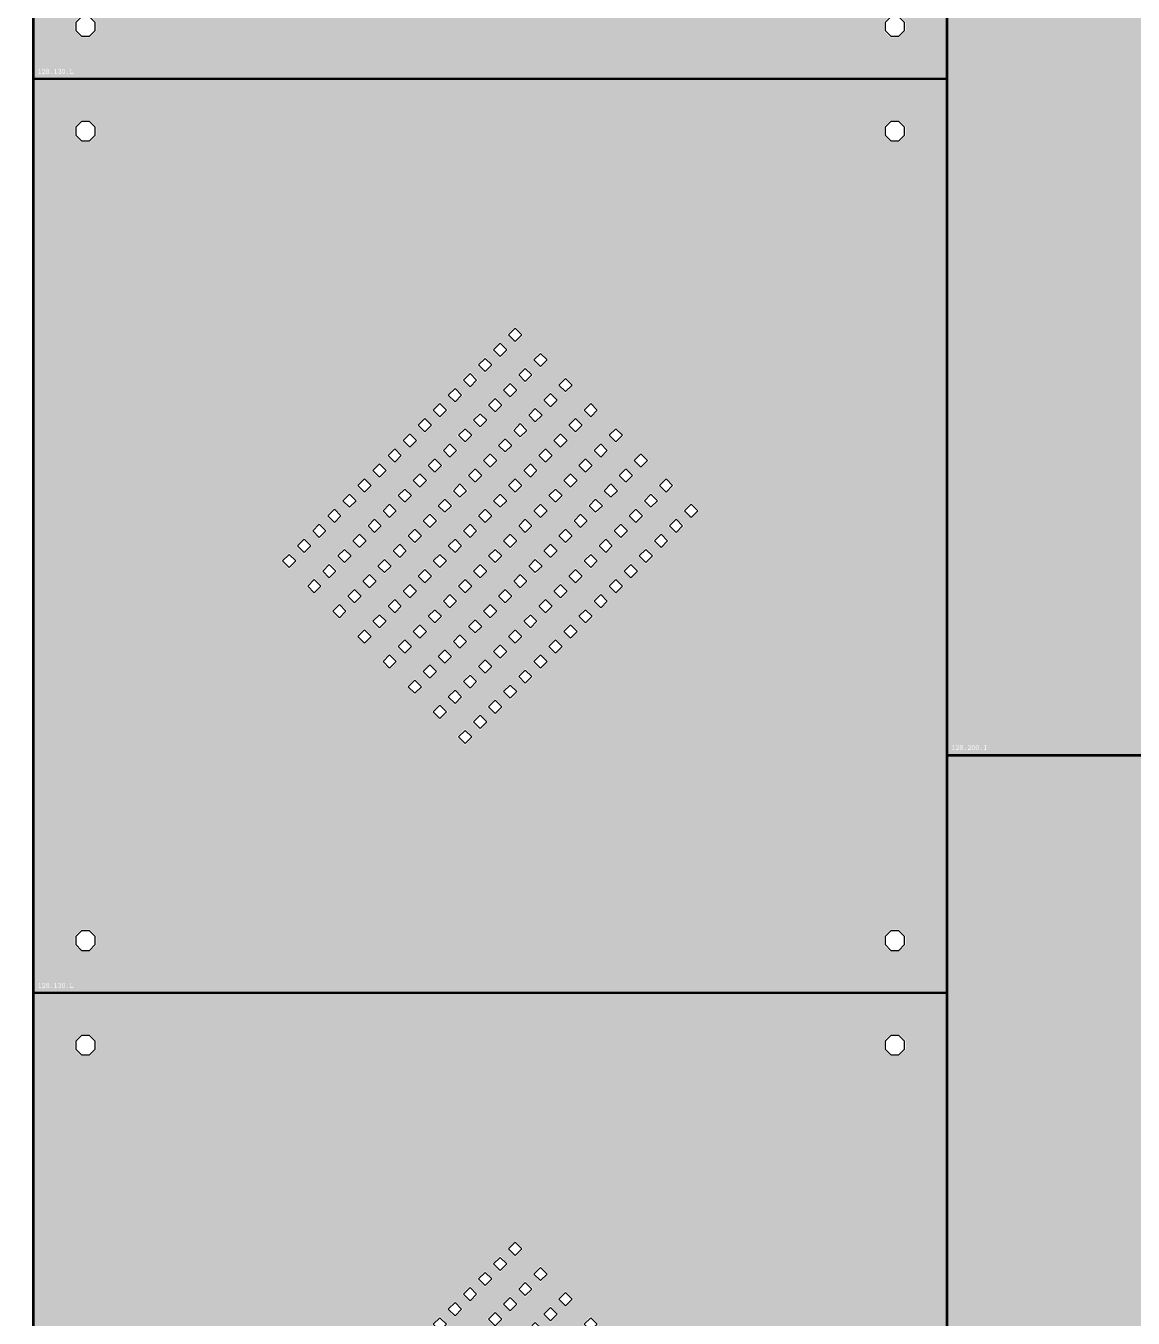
# Model space of a CAD drawing. Extents: x -50800 to 50800, y -50800 to 50800.
# Drawn here: x 4925 to 15831, y 12452 to 25177 of the extents above; entities that cross this region are included whole.
import ezdxf

# ---------------------------------------------------------------- set-up
doc = ezdxf.new("R2010")
doc.units = 13
doc.header["$MEASUREMENT"] = 0
doc.layers.get('0').update_dxf_attribs({"color": 6})
doc.layers.add('L14D0 Au', color=2, linetype='Continuous', transparency=0.6)
doc.layers.add('L16D0 Col', color=254, linetype='Continuous')
doc.layers.add('L20D0 Key', color=8, linetype='Continuous')

# ---------------------------------------------------------------- blocks, each defined once
blk = doc.blocks.new('128.200.I.RIE')
at = {"layer": 'L14D0 Au'}
h = blk.add_hatch(color=256, dxfattribs=at)
h.paths.add_polyline_path([(141, 82), (142, 82), (148, 83), (151, 86), (153, 90), (151, 95), (148, 97), (143, 98), (142, 98), (137, 97), (133, 94), (132, 90), (134, 85), (136, 83)], flags=0)
h.paths.add_polyline_path([(261, 98), (260, 98), (255, 97), (252, 92), (250, 87), (249, 82), (249, 78), (249, 72), (251, 66), (253, 62), (253, 61), (257, 57), (260, 57), (264, 58), (268, 63), (269, 69), (270, 74), (271, 78), (270, 85), (269, 90), (266, 95), (266, 95)], flags=0)
h.paths.add_polyline_path([(300, 98), (299, 98), (294, 97), (291, 92), (289, 87), (288, 82), (288, 78), (289, 72), (290, 66), (292, 62), (292, 61), (297, 57), (299, 57), (303, 58), (307, 63), (309, 69), (310, 74), (310, 78), (309, 85), (308, 90), (305, 95), (305, 95)], flags=0)
h.paths.add_polyline_path([(140, 57), (142, 57), (148, 58), (151, 61), (154, 66), (154, 67), (152, 72), (149, 75), (144, 77), (142, 77), (137, 76), (133, 73), (131, 67), (131, 67), (132, 62), (135, 59)], flags=0)
h.paths.add_polyline_path([(3532, 5740), (3661, 5869), (3790, 5740), (3661, 5611)], flags=16)
h.paths.add_polyline_path([(3928, 6136), (4057, 6265), (4186, 6136), (4057, 6007)], flags=16)
h.paths.add_polyline_path([(4324, 6532), (4453, 6661), (4582, 6532), (4453, 6403)], flags=16)
h.paths.add_polyline_path([(4720, 6928), (4849, 7057), (4978, 6928), (4849, 6799)], flags=16)
h.paths.add_polyline_path([(3829, 5443), (3958, 5572), (4087, 5443), (3958, 5314)], flags=16)
h.paths.add_polyline_path([(4225, 5839), (4354, 5968), (4483, 5839), (4354, 5710)], flags=16)
h.paths.add_polyline_path([(4621, 6235), (4750, 6364), (4879, 6235), (4750, 6106)], flags=16)
h.paths.add_polyline_path([(5017, 6631), (5146, 6760), (5275, 6631), (5146, 6502)], flags=16)
h.paths.add_polyline_path([(4126, 5146), (4255, 5275), (4384, 5146), (4255, 5017)], flags=16)
h.paths.add_polyline_path([(4522, 5542), (4651, 5671), (4780, 5542), (4651, 5413)], flags=16)
h.paths.add_polyline_path([(4918, 5938), (5047, 6067), (5176, 5938), (5047, 5809)], flags=16)
h.paths.add_polyline_path([(5314, 6334), (5443, 6463), (5572, 6334), (5443, 6205)], flags=16)
h.paths.add_polyline_path([(4423, 4849), (4552, 4978), (4681, 4849), (4552, 4720)], flags=16)
h.paths.add_polyline_path([(4819, 5245), (4948, 5374), (5077, 5245), (4948, 5116)], flags=16)
h.paths.add_polyline_path([(5215, 5641), (5344, 5770), (5473, 5641), (5344, 5512)], flags=16)
h.paths.add_polyline_path([(5611, 6037), (5740, 6166), (5869, 6037), (5740, 5908)], flags=16)
h.paths.add_polyline_path([(8443, 6235), (8314, 6106), (8185, 6235), (8314, 6364)], flags=16)
h.paths.add_polyline_path([(8047, 5839), (7918, 5710), (7789, 5839), (7918, 5968)], flags=16)
h.paths.add_polyline_path([(7651, 5443), (7522, 5314), (7393, 5443), (7522, 5572)], flags=16)
h.paths.add_polyline_path([(7255, 5047), (7126, 4918), (6997, 5047), (7126, 5176)], flags=16)
h.paths.add_polyline_path([(8146, 6532), (8017, 6403), (7888, 6532), (8017, 6661)], flags=16)
h.paths.add_polyline_path([(7750, 6136), (7621, 6007), (7492, 6136), (7621, 6265)], flags=16)
h.paths.add_polyline_path([(7354, 5740), (7225, 5611), (7096, 5740), (7225, 5869)], flags=16)
h.paths.add_polyline_path([(6958, 5344), (6829, 5215), (6700, 5344), (6829, 5473)], flags=16)
h.paths.add_polyline_path([(7849, 6829), (7720, 6700), (7591, 6829), (7720, 6958)], flags=16)
h.paths.add_polyline_path([(7453, 6433), (7324, 6304), (7195, 6433), (7324, 6562)], flags=16)
h.paths.add_polyline_path([(7057, 6037), (6928, 5908), (6799, 6037), (6928, 6166)], flags=16)
h.paths.add_polyline_path([(6661, 5641), (6532, 5512), (6403, 5641), (6532, 5770)], flags=16)
h.paths.add_polyline_path([(7552, 7126), (7423, 6997), (7294, 7126), (7423, 7255)], flags=16)
h.paths.add_polyline_path([(7156, 6730), (7027, 6601), (6898, 6730), (7027, 6859)], flags=16)
h.paths.add_polyline_path([(6760, 6334), (6631, 6205), (6502, 6334), (6631, 6463)], flags=16)
h.paths.add_polyline_path([(6364, 5938), (6235, 5809), (6106, 5938), (6235, 6067)], flags=16)
h.paths.add_polyline_path([(6007, 6433), (6136, 6562), (6265, 6433), (6136, 6304)], flags=16)
h.paths.add_polyline_path([(6403, 6829), (6532, 6958), (6661, 6829), (6532, 6700)], flags=16)
h.paths.add_polyline_path([(6799, 7225), (6928, 7354), (7057, 7225), (6928, 7096)], flags=16)
h.paths.add_polyline_path([(7195, 7621), (7324, 7750), (7453, 7621), (7324, 7492)], flags=16)
h.paths.add_polyline_path([(5710, 6730), (5839, 6859), (5968, 6730), (5839, 6601)], flags=16)
h.paths.add_polyline_path([(6106, 7126), (6235, 7255), (6364, 7126), (6235, 6997)], flags=16)
h.paths.add_polyline_path([(6502, 7522), (6631, 7651), (6760, 7522), (6631, 7393)], flags=16)
h.paths.add_polyline_path([(6898, 7918), (7027, 8047), (7156, 7918), (7027, 7789)], flags=16)
h.paths.add_polyline_path([(5413, 7027), (5542, 7156), (5671, 7027), (5542, 6898)], flags=16)
h.paths.add_polyline_path([(5809, 7423), (5938, 7552), (6067, 7423), (5938, 7294)], flags=16)
h.paths.add_polyline_path([(6205, 7819), (6334, 7948), (6463, 7819), (6334, 7690)], flags=16)
h.paths.add_polyline_path([(6601, 8215), (6730, 8344), (6859, 8215), (6730, 8086)], flags=16)
h.paths.add_polyline_path([(5116, 7324), (5245, 7453), (5374, 7324), (5245, 7195)], flags=16)
h.paths.add_polyline_path([(5512, 7720), (5641, 7849), (5770, 7720), (5641, 7591)], flags=16)
h.paths.add_polyline_path([(5908, 8116), (6037, 8245), (6166, 8116), (6037, 7987)], flags=16)
h.paths.add_polyline_path([(6304, 8512), (6433, 8641), (6562, 8512), (6433, 8383)], flags=16)
h.paths.add_polyline_path([(5968, 5542), (5839, 5413), (5710, 5542), (5839, 5671)], flags=16)
h.paths.add_polyline_path([(5572, 5146), (5443, 5017), (5314, 5146), (5443, 5275)], flags=16)
h.paths.add_polyline_path([(5176, 4750), (5047, 4621), (4918, 4750), (5047, 4879)], flags=16)
h.paths.add_polyline_path([(4780, 4354), (4651, 4225), (4522, 4354), (4651, 4483)], flags=16)
h.paths.add_polyline_path([(6265, 5245), (6136, 5116), (6007, 5245), (6136, 5374)], flags=16)
h.paths.add_polyline_path([(5869, 4849), (5740, 4720), (5611, 4849), (5740, 4978)], flags=16)
h.paths.add_polyline_path([(5473, 4453), (5344, 4324), (5215, 4453), (5344, 4582)], flags=16)
h.paths.add_polyline_path([(5077, 4057), (4948, 3928), (4819, 4057), (4948, 4186)], flags=16)
h.paths.add_polyline_path([(6562, 4948), (6433, 4819), (6304, 4948), (6433, 5077)], flags=16)
h.paths.add_polyline_path([(6166, 4552), (6037, 4423), (5908, 4552), (6037, 4681)], flags=16)
h.paths.add_polyline_path([(5770, 4156), (5641, 4027), (5512, 4156), (5641, 4285)], flags=16)
h.paths.add_polyline_path([(5374, 3760), (5245, 3631), (5116, 3760), (5245, 3889)], flags=16)
h.paths.add_polyline_path([(6859, 4651), (6730, 4522), (6601, 4651), (6730, 4780)], flags=16)
h.paths.add_polyline_path([(6463, 4255), (6334, 4126), (6205, 4255), (6334, 4384)], flags=16)
h.paths.add_polyline_path([(6067, 3859), (5938, 3730), (5809, 3859), (5938, 3988)], flags=16)
h.paths.add_polyline_path([(5671, 3463), (5542, 3334), (5413, 3463), (5542, 3592)], flags=16)
h.paths.add_polyline_path([(5869, 3661), (5740, 3532), (5611, 3661), (5740, 3790)], flags=16)
h.paths.add_polyline_path([(6265, 4057), (6136, 3928), (6007, 4057), (6136, 4186)], flags=16)
h.paths.add_polyline_path([(6661, 4453), (6532, 4324), (6403, 4453), (6532, 4582)], flags=16)
h.paths.add_polyline_path([(7057, 4849), (6928, 4720), (6799, 4849), (6928, 4978)], flags=16)
h.paths.add_polyline_path([(5572, 3958), (5443, 3829), (5314, 3958), (5443, 4087)], flags=16)
h.paths.add_polyline_path([(5968, 4354), (5839, 4225), (5710, 4354), (5839, 4483)], flags=16)
h.paths.add_polyline_path([(6364, 4750), (6235, 4621), (6106, 4750), (6235, 4879)], flags=16)
h.paths.add_polyline_path([(6760, 5146), (6631, 5017), (6502, 5146), (6631, 5275)], flags=16)
h.paths.add_polyline_path([(5275, 4255), (5146, 4126), (5017, 4255), (5146, 4384)], flags=16)
h.paths.add_polyline_path([(5671, 4651), (5542, 4522), (5413, 4651), (5542, 4780)], flags=16)
h.paths.add_polyline_path([(6067, 5047), (5938, 4918), (5809, 5047), (5938, 5176)], flags=16)
h.paths.add_polyline_path([(6463, 5443), (6334, 5314), (6205, 5443), (6334, 5572)], flags=16)
h.paths.add_polyline_path([(4978, 4552), (4849, 4423), (4720, 4552), (4849, 4681)], flags=16)
h.paths.add_polyline_path([(5374, 4948), (5245, 4819), (5116, 4948), (5245, 5077)], flags=16)
h.paths.add_polyline_path([(5770, 5344), (5641, 5215), (5512, 5344), (5641, 5473)], flags=16)
h.paths.add_polyline_path([(6166, 5740), (6037, 5611), (5908, 5740), (6037, 5869)], flags=16)
h.paths.add_polyline_path([(6106, 8314), (6235, 8443), (6364, 8314), (6235, 8185)], flags=16)
h.paths.add_polyline_path([(5710, 7918), (5839, 8047), (5968, 7918), (5839, 7789)], flags=16)
h.paths.add_polyline_path([(5314, 7522), (5443, 7651), (5572, 7522), (5443, 7393)], flags=16)
h.paths.add_polyline_path([(4918, 7126), (5047, 7255), (5176, 7126), (5047, 6997)], flags=16)
h.paths.add_polyline_path([(6403, 8017), (6532, 8146), (6661, 8017), (6532, 7888)], flags=16)
h.paths.add_polyline_path([(6007, 7621), (6136, 7750), (6265, 7621), (6136, 7492)], flags=16)
h.paths.add_polyline_path([(5611, 7225), (5740, 7354), (5869, 7225), (5740, 7096)], flags=16)
h.paths.add_polyline_path([(5215, 6829), (5344, 6958), (5473, 6829), (5344, 6700)], flags=16)
h.paths.add_polyline_path([(6700, 7720), (6829, 7849), (6958, 7720), (6829, 7591)], flags=16)
h.paths.add_polyline_path([(6304, 7324), (6433, 7453), (6562, 7324), (6433, 7195)], flags=16)
h.paths.add_polyline_path([(5908, 6928), (6037, 7057), (6166, 6928), (6037, 6799)], flags=16)
h.paths.add_polyline_path([(5512, 6532), (5641, 6661), (5770, 6532), (5641, 6403)], flags=16)
h.paths.add_polyline_path([(6997, 7423), (7126, 7552), (7255, 7423), (7126, 7294)], flags=16)
h.paths.add_polyline_path([(6601, 7027), (6730, 7156), (6859, 7027), (6730, 6898)], flags=16)
h.paths.add_polyline_path([(6205, 6631), (6334, 6760), (6463, 6631), (6334, 6502)], flags=16)
h.paths.add_polyline_path([(5809, 6235), (5938, 6364), (6067, 6235), (5938, 6106)], flags=16)
h.paths.add_polyline_path([(6562, 6136), (6433, 6007), (6304, 6136), (6433, 6265)], flags=16)
h.paths.add_polyline_path([(6958, 6532), (6829, 6403), (6700, 6532), (6829, 6661)], flags=16)
h.paths.add_polyline_path([(7354, 6928), (7225, 6799), (7096, 6928), (7225, 7057)], flags=16)
h.paths.add_polyline_path([(7750, 7324), (7621, 7195), (7492, 7324), (7621, 7453)], flags=16)
h.paths.add_polyline_path([(6859, 5839), (6730, 5710), (6601, 5839), (6730, 5968)], flags=16)
h.paths.add_polyline_path([(7255, 6235), (7126, 6106), (6997, 6235), (7126, 6364)], flags=16)
h.paths.add_polyline_path([(7651, 6631), (7522, 6502), (7393, 6631), (7522, 6760)], flags=16)
h.paths.add_polyline_path([(8047, 7027), (7918, 6898), (7789, 7027), (7918, 7156)], flags=16)
h.paths.add_polyline_path([(7156, 5542), (7027, 5413), (6898, 5542), (7027, 5671)], flags=16)
h.paths.add_polyline_path([(7552, 5938), (7423, 5809), (7294, 5938), (7423, 6067)], flags=16)
h.paths.add_polyline_path([(7948, 6334), (7819, 6205), (7690, 6334), (7819, 6463)], flags=16)
h.paths.add_polyline_path([(8344, 6730), (8215, 6601), (8086, 6730), (8215, 6859)], flags=16)
h.paths.add_polyline_path([(7453, 5245), (7324, 5116), (7195, 5245), (7324, 5374)], flags=16)
h.paths.add_polyline_path([(7849, 5641), (7720, 5512), (7591, 5641), (7720, 5770)], flags=16)
h.paths.add_polyline_path([(8245, 6037), (8116, 5908), (7987, 6037), (8116, 6166)], flags=16)
h.paths.add_polyline_path([(8641, 6433), (8512, 6304), (8383, 6433), (8512, 6562)], flags=16)
h.paths.add_polyline_path([(5413, 5839), (5542, 5968), (5671, 5839), (5542, 5710)], flags=16)
h.paths.add_polyline_path([(5017, 5443), (5146, 5572), (5275, 5443), (5146, 5314)], flags=16)
h.paths.add_polyline_path([(4621, 5047), (4750, 5176), (4879, 5047), (4750, 4918)], flags=16)
h.paths.add_polyline_path([(4225, 4651), (4354, 4780), (4483, 4651), (4354, 4522)], flags=16)
h.paths.add_polyline_path([(5116, 6136), (5245, 6265), (5374, 6136), (5245, 6007)], flags=16)
h.paths.add_polyline_path([(4720, 5740), (4849, 5869), (4978, 5740), (4849, 5611)], flags=16)
h.paths.add_polyline_path([(4324, 5344), (4453, 5473), (4582, 5344), (4453, 5215)], flags=16)
h.paths.add_polyline_path([(3928, 4948), (4057, 5077), (4186, 4948), (4057, 4819)], flags=16)
h.paths.add_polyline_path([(4819, 6433), (4948, 6562), (5077, 6433), (4948, 6304)], flags=16)
h.paths.add_polyline_path([(4423, 6037), (4552, 6166), (4681, 6037), (4552, 5908)], flags=16)
h.paths.add_polyline_path([(4027, 5641), (4156, 5770), (4285, 5641), (4156, 5512)], flags=16)
h.paths.add_polyline_path([(3631, 5245), (3760, 5374), (3889, 5245), (3760, 5116)], flags=16)
h.paths.add_polyline_path([(4522, 6730), (4651, 6859), (4780, 6730), (4651, 6601)], flags=16)
h.paths.add_polyline_path([(4126, 6334), (4255, 6463), (4384, 6334), (4255, 6205)], flags=16)
h.paths.add_polyline_path([(3730, 5938), (3859, 6067), (3988, 5938), (3859, 5809)], flags=16)
h.paths.add_polyline_path([(3334, 5542), (3463, 5671), (3592, 5542), (3463, 5413)], flags=16)
h.paths.add_polyline_path([(97, 102), (102, 103), (108, 102), (112, 100), (115, 97), (118, 92), (119, 87), (118, 82), (116, 77), (112, 73), (110, 71), (95, 58), (114, 58), (115, 61), (116, 61), (119, 58), (119, 56), (117, 53), (90, 53), (87, 55), (88, 57), (105, 73), (110, 77), (112, 82), (113, 85), (114, 87), (112, 93), (109, 96), (108, 97), (103, 98), (102, 98), (96, 97), (94, 94), (93, 91), (93, 89), (91, 86), (90, 86), (88, 88), (87, 89), (88, 95), (92, 99)], flags=16)
h.paths.add_polyline_path([(186, 58), (183, 54), (181, 53), (178, 55), (177, 58), (180, 62), (181, 62), (185, 60)], flags=16)
h.paths.add_polyline_path([(342, 58), (340, 54), (338, 53), (334, 55), (334, 58), (336, 62), (338, 62), (342, 60)], flags=16)
h.paths.add_polyline_path([(367, 102), (387, 102), (391, 100), (387, 97), (380, 97), (380, 58), (387, 58), (391, 55), (387, 53), (367, 53), (364, 55), (367, 58), (375, 58), (375, 97), (367, 97), (364, 100)], flags=16)
h.paths.add_polyline_path([(304, 102), (308, 98), (310, 96), (312, 91), (314, 86), (315, 80), (315, 77), (314, 71), (313, 66), (311, 61), (309, 58), (305, 54), (300, 52), (299, 52), (294, 53), (290, 57), (288, 59), (286, 64), (284, 69), (283, 75), (283, 78), (284, 84), (285, 89), (287, 94), (289, 97), (293, 101), (298, 103), (299, 103)], flags=16)
h.paths.add_polyline_path([(264, 102), (269, 98), (271, 96), (273, 91), (275, 86), (275, 80), (275, 77), (275, 71), (274, 66), (272, 61), (270, 58), (265, 54), (261, 52), (260, 52), (255, 53), (251, 57), (249, 59), (246, 64), (245, 69), (244, 75), (244, 78), (244, 84), (246, 89), (248, 94), (250, 97), (254, 101), (259, 103), (260, 103)], flags=16)
h.paths.add_polyline_path([(214, 102), (220, 103), (225, 102), (230, 100), (233, 97), (236, 92), (236, 87), (235, 82), (233, 77), (230, 73), (228, 71), (213, 58), (231, 58), (232, 61), (234, 61), (236, 58), (236, 56), (235, 53), (208, 53), (205, 55), (206, 57), (223, 73), (227, 77), (230, 82), (231, 85), (231, 87), (230, 93), (226, 96), (226, 97), (220, 98), (219, 98), (214, 97), (211, 94), (210, 91), (211, 89), (209, 86), (208, 86), (205, 88), (205, 89), (206, 95), (210, 99)], flags=16)
h.paths.add_polyline_path([(154, 57), (153, 56), (148, 53), (143, 52), (142, 52), (137, 53), (132, 55), (129, 58), (127, 63), (126, 67), (127, 72), (131, 76), (131, 77), (136, 79), (137, 79), (131, 82), (128, 86), (128, 87), (127, 90), (128, 95), (132, 99), (137, 102), (142, 103), (148, 102), (153, 100), (154, 98), (157, 93), (157, 90), (156, 85), (152, 81), (148, 79), (153, 77), (157, 73), (158, 70), (158, 67), (157, 61)], flags=16)
h.paths.add_polyline_path([(63, 101), (65, 103), (67, 100), (67, 58), (74, 58), (77, 55), (74, 53), (56, 53), (53, 55), (56, 58), (62, 58), (62, 92), (62, 92), (57, 89), (55, 88), (52, 91), (55, 93), (59, 95), (63, 100)], flags=16)
h.paths.add_polyline_path([(10, 11975), (10, 10), (11975, 10), (11975, 11975)])
at = {"layer": 'L16D0 Col', "const_width": 25}
blk.add_lwpolyline([(11985, 0), (0, 0), (0, 11985), (11985, 11985)], close=True, dxfattribs=at)
at = {"layer": 'L16D0 Col'}
for points in [[(6548, 8512), (6433, 8626), (6318, 8512), (6433, 8397)], [(6350, 8314), (6235, 8428), (6120, 8314), (6235, 8199)], [(6845, 8215), (6730, 8329), (6615, 8215), (6730, 8100)], [(6152, 8116), (6037, 8230), (5922, 8116), (6037, 8001)], [(5954, 7918), (5839, 8032), (5724, 7918), (5839, 7803)], [(6647, 8017), (6532, 8131), (6417, 8017), (6532, 7902)], [(7141, 7918), (7027, 8032), (6912, 7918), (7027, 7803)], [(6449, 7819), (6334, 7933), (6219, 7819), (6334, 7704)], [(5756, 7720), (5641, 7834), (5526, 7720), (5641, 7605)], [(6944, 7720), (6829, 7834), (6714, 7720), (6829, 7605)], [(5558, 7522), (5443, 7636), (5328, 7522), (5443, 7407)], [(6251, 7621), (6136, 7735), (6021, 7621), (6136, 7506)], [(6746, 7522), (6631, 7636), (6516, 7522), (6631, 7407)], [(7438, 7621), (7324, 7735), (7209, 7621), (7324, 7506)], [(6053, 7423), (5938, 7537), (5823, 7423), (5938, 7308)], [(7240, 7423), (7126, 7537), (7011, 7423), (7126, 7308)], [(5360, 7324), (5245, 7438), (5130, 7324), (5245, 7209)], [(6548, 7324), (6433, 7438), (6318, 7324), (6433, 7209)], [(7506, 7324), (7621, 7209), (7735, 7324), (7621, 7438)], [(5855, 7225), (5740, 7339), (5625, 7225), (5740, 7110)], [(7043, 7225), (6928, 7339), (6813, 7225), (6928, 7110)], [(5162, 7126), (5047, 7240), (4932, 7126), (5047, 7011)], [(5657, 7027), (5542, 7141), (5427, 7027), (5542, 6912)], [(6350, 7126), (6235, 7240), (6120, 7126), (6235, 7011)], [(6845, 7027), (6730, 7141), (6615, 7027), (6730, 6912)], [(7308, 7126), (7423, 7011), (7537, 7126), (7423, 7240)], [(7803, 7027), (7918, 6912), (8032, 7027), (7918, 7141)], [(4964, 6928), (4849, 7043), (4735, 6928), (4849, 6813)], [(6152, 6928), (6037, 7043), (5922, 6928), (6037, 6813)], [(7110, 6928), (7225, 6813), (7339, 6928), (7225, 7043)], [(5459, 6829), (5344, 6944), (5229, 6829), (5344, 6714)], [(6647, 6829), (6532, 6944), (6417, 6829), (6532, 6714)], [(7605, 6829), (7720, 6714), (7834, 6829), (7720, 6944)], [(4766, 6730), (4651, 6845), (4537, 6730), (4651, 6615)], [(5261, 6631), (5146, 6746), (5031, 6631), (5146, 6516)], [(5954, 6730), (5839, 6845), (5724, 6730), (5839, 6615)], [(6449, 6631), (6334, 6746), (6219, 6631), (6334, 6516)], [(6912, 6730), (7027, 6615), (7141, 6730), (7027, 6845)], [(7407, 6631), (7522, 6516), (7636, 6631), (7522, 6746)], [(8100, 6730), (8215, 6615), (8329, 6730), (8215, 6845)], [(4568, 6532), (4453, 6647), (4339, 6532), (4453, 6417)], [(5756, 6532), (5641, 6647), (5526, 6532), (5641, 6417)], [(6714, 6532), (6829, 6417), (6944, 6532), (6829, 6647)], [(7902, 6532), (8017, 6417), (8131, 6532), (8017, 6647)], [(5063, 6433), (4948, 6548), (4834, 6433), (4948, 6318)], [(6251, 6433), (6136, 6548), (6021, 6433), (6136, 6318)], [(7209, 6433), (7324, 6318), (7438, 6433), (7324, 6548)], [(8397, 6433), (8512, 6318), (8626, 6433), (8512, 6548)], [(4370, 6334), (4255, 6449), (4141, 6334), (4255, 6219)], [(5558, 6334), (5443, 6449), (5328, 6334), (5443, 6219)], [(6516, 6334), (6631, 6219), (6746, 6334), (6631, 6449)], [(7704, 6334), (7819, 6219), (7933, 6334), (7819, 6449)], [(4172, 6136), (4057, 6251), (3943, 6136), (4057, 6021)], [(4865, 6235), (4750, 6350), (4636, 6235), (4750, 6120)], [(5360, 6136), (5245, 6251), (5130, 6136), (5245, 6021)], [(6053, 6235), (5938, 6350), (5823, 6235), (5938, 6120)], [(6318, 6136), (6433, 6021), (6548, 6136), (6433, 6251)], [(7011, 6235), (7126, 6120), (7240, 6235), (7126, 6350)], [(7506, 6136), (7621, 6021), (7735, 6136), (7621, 6251)], [(8199, 6235), (8314, 6120), (8428, 6235), (8314, 6350)], [(4667, 6037), (4552, 6152), (4438, 6037), (4552, 5922)], [(5855, 6037), (5740, 6152), (5625, 6037), (5740, 5922)], [(6813, 6037), (6928, 5922), (7043, 6037), (6928, 6152)], [(8001, 6037), (8116, 5922), (8230, 6037), (8116, 6152)], [(3974, 5938), (3859, 6053), (3745, 5938), (3859, 5823)], [(5162, 5938), (5047, 6053), (4932, 5938), (5047, 5823)], [(6120, 5938), (6235, 5823), (6350, 5938), (6235, 6053)], [(7308, 5938), (7423, 5823), (7537, 5938), (7423, 6053)], [(3776, 5740), (3661, 5855), (3547, 5740), (3661, 5625)], [(4469, 5839), (4354, 5954), (4240, 5839), (4354, 5724)], [(4964, 5740), (4849, 5855), (4735, 5740), (4849, 5625)], [(5657, 5839), (5542, 5954), (5427, 5839), (5542, 5724)], [(5922, 5740), (6037, 5625), (6152, 5740), (6037, 5855)], [(6615, 5839), (6730, 5724), (6845, 5839), (6730, 5954)], [(7110, 5740), (7225, 5625), (7339, 5740), (7225, 5855)], [(7803, 5839), (7918, 5724), (8032, 5839), (7918, 5954)], [(4271, 5641), (4156, 5756), (4042, 5641), (4156, 5526)], [(5459, 5641), (5344, 5756), (5229, 5641), (5344, 5526)], [(6417, 5641), (6532, 5526), (6647, 5641), (6532, 5756)], [(7605, 5641), (7720, 5526), (7834, 5641), (7720, 5756)], [(3578, 5542), (3463, 5657), (3349, 5542), (3463, 5427)], [(4766, 5542), (4651, 5657), (4537, 5542), (4651, 5427)], [(5724, 5542), (5839, 5427), (5954, 5542), (5839, 5657)], [(6912, 5542), (7027, 5427), (7141, 5542), (7027, 5657)], [(4073, 5443), (3958, 5558), (3844, 5443), (3958, 5328)], [(5261, 5443), (5146, 5558), (5031, 5443), (5146, 5328)], [(6219, 5443), (6334, 5328), (6449, 5443), (6334, 5558)], [(7407, 5443), (7522, 5328), (7636, 5443), (7522, 5558)], [(3875, 5245), (3760, 5360), (3646, 5245), (3760, 5130)], [(4568, 5344), (4453, 5459), (4339, 5344), (4453, 5229)], [(5063, 5245), (4948, 5360), (4834, 5245), (4948, 5130)], [(5526, 5344), (5641, 5229), (5756, 5344), (5641, 5459)], [(6021, 5245), (6136, 5130), (6251, 5245), (6136, 5360)], [(6714, 5344), (6829, 5229), (6944, 5344), (6829, 5459)], [(7209, 5245), (7324, 5130), (7438, 5245), (7324, 5360)], [(4370, 5146), (4255, 5261), (4141, 5146), (4255, 5031)], [(5328, 5146), (5443, 5031), (5558, 5146), (5443, 5261)], [(6516, 5146), (6631, 5031), (6746, 5146), (6631, 5261)], [(4865, 5047), (4750, 5162), (4636, 5047), (4750, 4932)], [(5823, 5047), (5938, 4932), (6053, 5047), (5938, 5162)], [(7011, 5047), (7126, 4932), (7240, 5047), (7126, 5162)], [(4172, 4948), (4057, 5063), (3943, 4948), (4057, 4834)], [(4667, 4849), (4552, 4964), (4438, 4849), (4552, 4735)], [(5130, 4948), (5245, 4834), (5360, 4948), (5245, 5063)], [(5625, 4849), (5740, 4735), (5855, 4849), (5740, 4964)], [(6318, 4948), (6433, 4834), (6548, 4948), (6433, 5063)], [(6813, 4849), (6928, 4735), (7043, 4849), (6928, 4964)], [(4932, 4750), (5047, 4636), (5162, 4750), (5047, 4865)], [(6120, 4750), (6235, 4636), (6350, 4750), (6235, 4865)], [(4469, 4651), (4354, 4766), (4240, 4651), (4354, 4537)], [(5427, 4651), (5542, 4537), (5657, 4651), (5542, 4766)], [(6615, 4651), (6730, 4537), (6845, 4651), (6730, 4766)], [(4735, 4552), (4849, 4438), (4964, 4552), (4849, 4667)], [(5922, 4552), (6037, 4438), (6152, 4552), (6037, 4667)], [(4537, 4354), (4651, 4240), (4766, 4354), (4651, 4469)], [(5229, 4453), (5344, 4339), (5459, 4453), (5344, 4568)], [(5724, 4354), (5839, 4240), (5954, 4354), (5839, 4469)], [(6417, 4453), (6532, 4339), (6647, 4453), (6532, 4568)], [(5031, 4255), (5146, 4141), (5261, 4255), (5146, 4370)], [(6219, 4255), (6334, 4141), (6449, 4255), (6334, 4370)], [(5526, 4156), (5641, 4042), (5756, 4156), (5641, 4271)], [(4834, 4057), (4948, 3943), (5063, 4057), (4948, 4172)], [(5328, 3958), (5443, 3844), (5558, 3958), (5443, 4073)], [(6021, 4057), (6136, 3943), (6251, 4057), (6136, 4172)], [(5823, 3859), (5938, 3745), (6053, 3859), (5938, 3974)], [(5130, 3760), (5245, 3646), (5360, 3760), (5245, 3875)], [(5625, 3661), (5740, 3547), (5855, 3661), (5740, 3776)], [(5427, 3463), (5542, 3349), (5657, 3463), (5542, 3578)]]:
    blk.add_lwpolyline(points, close=True, dxfattribs=at)
blk = doc.blocks.new('SMALLPOST')
at = {"layer": 'L20D0 Key'}
blk.add_lwpolyline([(-39.799, -96.083), (-96.083, -39.799), (-96.083, 39.799), (-39.799, 96.083), (39.799, 96.083), (96.083, 39.799), (96.083, -39.799), (39.799, -96.083)], close=True, dxfattribs=at)
blk = doc.blocks.new('128.130.L.RIE')
at = {"layer": 'L14D0 Au'}
h = blk.add_hatch(color=256, dxfattribs=at)
h.paths.add_polyline_path([(305, 91), (300, 94), (298, 94), (294, 92), (291, 88), (289, 83), (288, 77), (288, 74), (288, 68), (290, 62), (292, 57), (292, 57), (296, 53), (298, 53), (303, 54), (306, 59), (306, 59), (308, 64), (309, 70), (309, 74), (309, 81), (307, 86), (305, 90)], flags=0)
h.paths.add_polyline_path([(559, 409), (471, 409), (409, 471), (409, 559), (471, 621), (559, 621), (621, 559), (621, 471)], flags=16)
h.paths.add_polyline_path([(8529, 8379), (8441, 8379), (8379, 8441), (8379, 8529), (8441, 8591), (8529, 8591), (8591, 8529), (8591, 8441)], flags=16)
h.paths.add_polyline_path([(8529, 409), (8441, 409), (8379, 471), (8379, 559), (8441, 621), (8529, 621), (8591, 559), (8591, 471)], flags=16)
h.paths.add_polyline_path([(559, 8379), (471, 8379), (409, 8441), (409, 8529), (471, 8591), (559, 8591), (621, 8529), (621, 8441)], flags=16)
h.paths.add_polyline_path([(62, 96), (63, 97), (65, 99), (67, 95), (67, 54), (74, 54), (77, 51), (74, 49), (55, 49), (52, 51), (55, 54), (62, 54), (62, 88), (62, 88), (57, 85), (54, 84), (52, 87), (55, 89), (59, 91)], flags=16)
h.paths.add_polyline_path([(157, 57), (154, 53), (153, 52), (148, 49), (143, 48), (142, 48), (136, 49), (132, 51), (129, 54), (126, 58), (126, 63), (127, 68), (130, 72), (131, 73), (136, 75), (136, 75), (131, 78), (128, 82), (127, 82), (127, 86), (128, 91), (131, 95), (136, 98), (142, 99), (147, 98), (152, 95), (154, 94), (157, 88), (157, 86), (156, 81), (152, 77), (147, 75), (153, 73), (156, 69), (158, 66), (158, 63)], flags=16)
h.paths.add_polyline_path([(251, 97), (256, 99), (260, 99), (265, 98), (270, 95), (271, 94), (273, 89), (274, 87), (272, 82), (269, 77), (269, 77), (267, 76), (272, 72), (275, 68), (275, 65), (276, 63), (275, 57), (271, 53), (271, 52), (266, 49), (260, 48), (260, 48), (254, 49), (249, 51), (246, 53), (243, 58), (243, 60), (246, 63), (246, 63), (249, 61), (249, 60), (249, 58), (248, 58), (251, 55), (256, 53), (260, 53), (265, 54), (269, 57), (269, 57), (271, 63), (269, 68), (267, 70), (262, 73), (259, 73), (256, 73), (253, 74), (253, 75), (255, 78), (255, 78), (255, 78), (259, 78), (264, 79), (268, 83), (268, 85), (269, 87), (266, 92), (265, 93), (260, 94), (254, 93), (251, 91), (251, 90), (251, 89), (249, 86), (248, 85), (245, 88), (245, 89), (247, 94)], flags=16)
h.paths.add_polyline_path([(298, 99), (303, 98), (308, 94), (309, 92), (312, 87), (313, 82), (314, 76), (314, 73), (314, 67), (313, 61), (310, 56), (309, 54), (304, 50), (299, 48), (298, 48), (294, 49), (289, 53), (288, 55), (285, 60), (284, 65), (283, 71), (283, 73), (283, 80), (284, 85), (287, 90), (289, 93), (293, 97), (298, 99)], flags=16)
h.paths.add_polyline_path([(360, 95), (363, 98), (374, 98), (377, 95), (374, 93), (370, 93), (370, 54), (389, 54), (389, 59), (390, 62), (391, 62), (394, 59), (394, 52), (392, 49), (391, 49), (363, 49), (360, 51), (363, 54), (366, 54), (366, 93), (363, 93)], flags=16)
h.paths.add_polyline_path([(341, 56), (342, 53), (340, 49), (338, 49), (334, 51), (333, 53), (336, 58), (338, 58)], flags=16)
h.paths.add_polyline_path([(219, 96), (219, 97), (222, 99), (224, 95), (224, 54), (231, 54), (234, 51), (231, 49), (212, 49), (209, 51), (212, 54), (219, 54), (219, 88), (219, 88), (214, 85), (211, 84), (209, 87), (211, 89), (215, 91)], flags=16)
h.paths.add_polyline_path([(185, 56), (185, 53), (183, 49), (181, 49), (177, 51), (177, 53), (179, 58), (181, 58)], flags=16)
h.paths.add_polyline_path([(92, 95), (96, 98), (102, 99), (107, 98), (112, 96), (115, 93), (118, 88), (118, 83), (117, 78), (115, 73), (112, 69), (110, 66), (95, 54), (113, 54), (114, 57), (116, 57), (118, 54), (118, 52), (117, 49), (90, 49), (87, 51), (88, 53), (105, 68), (109, 73), (112, 78), (113, 81), (113, 83), (112, 88), (108, 92), (108, 93), (103, 94), (101, 94), (96, 93), (93, 90), (92, 87), (93, 85), (91, 82), (90, 81), (87, 83), (87, 85), (88, 90)], flags=16)
h.paths.add_polyline_path([(4253, 2599), (4332, 2520), (4253, 2441), (4173, 2520)], flags=16)
h.paths.add_polyline_path([(4549, 2896), (4629, 2817), (4549, 2738), (4470, 2817)], flags=16)
h.paths.add_polyline_path([(4846, 3193), (4926, 3114), (4846, 3035), (4767, 3114)], flags=16)
h.paths.add_polyline_path([(5143, 3490), (5223, 3411), (5143, 3332), (5064, 3411)], flags=16)
h.paths.add_polyline_path([(4005, 2847), (4084, 2768), (4005, 2688), (3926, 2768)], flags=16)
h.paths.add_polyline_path([(4302, 3144), (4381, 3065), (4302, 2985), (4223, 3065)], flags=16)
h.paths.add_polyline_path([(4599, 3441), (4678, 3362), (4599, 3282), (4520, 3362)], flags=16)
h.paths.add_polyline_path([(4896, 3738), (4975, 3659), (4896, 3579), (4817, 3659)], flags=16)
h.paths.add_polyline_path([(3758, 3094), (3837, 3015), (3758, 2936), (3678, 3015)], flags=16)
h.paths.add_polyline_path([(4055, 3391), (4134, 3312), (4055, 3233), (3975, 3312)], flags=16)
h.paths.add_polyline_path([(4352, 3688), (4431, 3609), (4352, 3530), (4272, 3609)], flags=16)
h.paths.add_polyline_path([(4648, 3985), (4728, 3906), (4648, 3827), (4569, 3906)], flags=16)
h.paths.add_polyline_path([(3510, 3342), (3589, 3263), (3510, 3183), (3431, 3263)], flags=16)
h.paths.add_polyline_path([(3807, 3639), (3886, 3560), (3807, 3480), (3728, 3560)], flags=16)
h.paths.add_polyline_path([(4104, 3936), (4183, 3857), (4104, 3777), (4025, 3857)], flags=16)
h.paths.add_polyline_path([(4401, 4233), (4480, 4154), (4401, 4074), (4322, 4154)], flags=16)
h.paths.add_polyline_path([(4747, 6401), (4668, 6480), (4747, 6559), (4827, 6480)], flags=16)
h.paths.add_polyline_path([(4451, 6104), (4371, 6183), (4451, 6262), (4530, 6183)], flags=16)
h.paths.add_polyline_path([(4154, 5807), (4074, 5886), (4154, 5965), (4233, 5886)], flags=16)
h.paths.add_polyline_path([(3857, 5510), (3777, 5589), (3857, 5668), (3936, 5589)], flags=16)
h.paths.add_polyline_path([(4995, 6153), (4916, 6232), (4995, 6312), (5074, 6232)], flags=16)
h.paths.add_polyline_path([(4698, 5856), (4619, 5935), (4698, 6015), (4777, 5935)], flags=16)
h.paths.add_polyline_path([(4401, 5559), (4322, 5638), (4401, 5718), (4480, 5638)], flags=16)
h.paths.add_polyline_path([(4104, 5262), (4025, 5341), (4104, 5421), (4183, 5341)], flags=16)
h.paths.add_polyline_path([(5242, 5906), (5163, 5985), (5242, 6064), (5322, 5985)], flags=16)
h.paths.add_polyline_path([(4945, 5609), (4866, 5688), (4945, 5767), (5025, 5688)], flags=16)
h.paths.add_polyline_path([(4648, 5312), (4569, 5391), (4648, 5470), (4728, 5391)], flags=16)
h.paths.add_polyline_path([(4352, 5015), (4272, 5094), (4352, 5173), (4431, 5094)], flags=16)
h.paths.add_polyline_path([(5490, 5658), (5411, 5737), (5490, 5817), (5569, 5737)], flags=16)
h.paths.add_polyline_path([(5193, 5361), (5114, 5440), (5193, 5520), (5272, 5440)], flags=16)
h.paths.add_polyline_path([(4896, 5064), (4817, 5143), (4896, 5223), (4975, 5143)], flags=16)
h.paths.add_polyline_path([(4599, 4767), (4520, 4846), (4599, 4926), (4678, 4846)], flags=16)
h.paths.add_polyline_path([(2520, 4173), (2441, 4253), (2520, 4332), (2599, 4253)], flags=16)
h.paths.add_polyline_path([(2817, 4470), (2738, 4549), (2817, 4629), (2896, 4549)], flags=16)
h.paths.add_polyline_path([(3114, 4767), (3035, 4846), (3114, 4926), (3193, 4846)], flags=16)
h.paths.add_polyline_path([(3411, 5064), (3332, 5143), (3411, 5223), (3490, 5143)], flags=16)
h.paths.add_polyline_path([(2768, 3926), (2688, 4005), (2768, 4084), (2847, 4005)], flags=16)
h.paths.add_polyline_path([(3065, 4223), (2985, 4302), (3065, 4381), (3144, 4302)], flags=16)
h.paths.add_polyline_path([(3362, 4520), (3282, 4599), (3362, 4678), (3441, 4599)], flags=16)
h.paths.add_polyline_path([(3659, 4817), (3579, 4896), (3659, 4975), (3738, 4896)], flags=16)
h.paths.add_polyline_path([(3015, 3678), (2936, 3758), (3015, 3837), (3094, 3758)], flags=16)
h.paths.add_polyline_path([(3312, 3975), (3233, 4055), (3312, 4134), (3391, 4055)], flags=16)
h.paths.add_polyline_path([(3609, 4272), (3530, 4352), (3609, 4431), (3688, 4352)], flags=16)
h.paths.add_polyline_path([(3906, 4569), (3827, 4648), (3906, 4728), (3985, 4648)], flags=16)
h.paths.add_polyline_path([(3263, 3431), (3183, 3510), (3263, 3589), (3342, 3510)], flags=16)
h.paths.add_polyline_path([(3560, 3728), (3480, 3807), (3560, 3886), (3639, 3807)], flags=16)
h.paths.add_polyline_path([(3857, 4025), (3777, 4104), (3857, 4183), (3936, 4104)], flags=16)
h.paths.add_polyline_path([(4154, 4322), (4074, 4401), (4154, 4480), (4233, 4401)], flags=16)
h.paths.add_polyline_path([(6480, 4827), (6559, 4747), (6480, 4668), (6401, 4747)], flags=16)
h.paths.add_polyline_path([(6183, 4530), (6262, 4451), (6183, 4371), (6104, 4451)], flags=16)
h.paths.add_polyline_path([(5886, 4233), (5965, 4154), (5886, 4074), (5807, 4154)], flags=16)
h.paths.add_polyline_path([(5589, 3936), (5668, 3857), (5589, 3777), (5510, 3857)], flags=16)
h.paths.add_polyline_path([(6232, 5074), (6312, 4995), (6232, 4916), (6153, 4995)], flags=16)
h.paths.add_polyline_path([(5935, 4777), (6015, 4698), (5935, 4619), (5856, 4698)], flags=16)
h.paths.add_polyline_path([(5638, 4480), (5718, 4401), (5638, 4322), (5559, 4401)], flags=16)
h.paths.add_polyline_path([(5341, 4183), (5421, 4104), (5341, 4025), (5262, 4104)], flags=16)
h.paths.add_polyline_path([(5985, 5322), (6064, 5242), (5985, 5163), (5906, 5242)], flags=16)
h.paths.add_polyline_path([(5688, 5025), (5767, 4945), (5688, 4866), (5609, 4945)], flags=16)
h.paths.add_polyline_path([(5391, 4728), (5470, 4648), (5391, 4569), (5312, 4648)], flags=16)
h.paths.add_polyline_path([(5094, 4431), (5173, 4352), (5094, 4272), (5015, 4352)], flags=16)
h.paths.add_polyline_path([(5737, 5569), (5817, 5490), (5737, 5411), (5658, 5490)], flags=16)
h.paths.add_polyline_path([(5440, 5272), (5520, 5193), (5440, 5114), (5361, 5193)], flags=16)
h.paths.add_polyline_path([(5143, 4975), (5223, 4896), (5143, 4817), (5064, 4896)], flags=16)
h.paths.add_polyline_path([(4846, 4678), (4926, 4599), (4846, 4520), (4767, 4599)], flags=16)
h.paths.add_polyline_path([(4698, 4530), (4777, 4451), (4698, 4371), (4619, 4451)], flags=16)
h.paths.add_polyline_path([(4995, 4827), (5074, 4747), (4995, 4668), (4916, 4747)], flags=16)
h.paths.add_polyline_path([(5292, 5124), (5371, 5044), (5292, 4965), (5213, 5044)], flags=16)
h.paths.add_polyline_path([(5589, 5421), (5668, 5341), (5589, 5262), (5510, 5341)], flags=16)
h.paths.add_polyline_path([(4945, 4282), (5025, 4203), (4945, 4124), (4866, 4203)], flags=16)
h.paths.add_polyline_path([(5242, 4579), (5322, 4500), (5242, 4421), (5163, 4500)], flags=16)
h.paths.add_polyline_path([(5539, 4876), (5619, 4797), (5539, 4718), (5460, 4797)], flags=16)
h.paths.add_polyline_path([(5836, 5173), (5916, 5094), (5836, 5015), (5757, 5094)], flags=16)
h.paths.add_polyline_path([(5193, 4035), (5272, 3956), (5193, 3876), (5114, 3956)], flags=16)
h.paths.add_polyline_path([(5490, 4332), (5569, 4253), (5490, 4173), (5411, 4253)], flags=16)
h.paths.add_polyline_path([(5787, 4629), (5866, 4549), (5787, 4470), (5708, 4549)], flags=16)
h.paths.add_polyline_path([(6084, 4926), (6163, 4846), (6084, 4767), (6005, 4846)], flags=16)
h.paths.add_polyline_path([(5440, 3787), (5520, 3708), (5440, 3629), (5361, 3708)], flags=16)
h.paths.add_polyline_path([(5737, 4084), (5817, 4005), (5737, 3926), (5658, 4005)], flags=16)
h.paths.add_polyline_path([(6034, 4381), (6114, 4302), (6034, 4223), (5955, 4302)], flags=16)
h.paths.add_polyline_path([(6331, 4678), (6411, 4599), (6331, 4520), (6252, 4599)], flags=16)
h.paths.add_polyline_path([(4302, 4470), (4223, 4549), (4302, 4629), (4381, 4549)], flags=16)
h.paths.add_polyline_path([(4005, 4173), (3926, 4253), (4005, 4332), (4084, 4253)], flags=16)
h.paths.add_polyline_path([(3708, 3876), (3629, 3956), (3708, 4035), (3787, 3956)], flags=16)
h.paths.add_polyline_path([(3411, 3579), (3332, 3659), (3411, 3738), (3490, 3659)], flags=16)
h.paths.add_polyline_path([(4055, 4718), (3975, 4797), (4055, 4876), (4134, 4797)], flags=16)
h.paths.add_polyline_path([(3758, 4421), (3678, 4500), (3758, 4579), (3837, 4500)], flags=16)
h.paths.add_polyline_path([(3461, 4124), (3381, 4203), (3461, 4282), (3540, 4203)], flags=16)
h.paths.add_polyline_path([(3164, 3827), (3084, 3906), (3164, 3985), (3243, 3906)], flags=16)
h.paths.add_polyline_path([(3807, 4965), (3728, 5044), (3807, 5124), (3886, 5044)], flags=16)
h.paths.add_polyline_path([(3510, 4668), (3431, 4747), (3510, 4827), (3589, 4747)], flags=16)
h.paths.add_polyline_path([(3213, 4371), (3134, 4451), (3213, 4530), (3292, 4451)], flags=16)
h.paths.add_polyline_path([(2916, 4074), (2837, 4154), (2916, 4233), (2995, 4154)], flags=16)
h.paths.add_polyline_path([(3560, 5213), (3480, 5292), (3560, 5371), (3639, 5292)], flags=16)
h.paths.add_polyline_path([(3263, 4916), (3183, 4995), (3263, 5074), (3342, 4995)], flags=16)
h.paths.add_polyline_path([(2966, 4619), (2886, 4698), (2966, 4777), (3045, 4698)], flags=16)
h.paths.add_polyline_path([(2669, 4322), (2589, 4401), (2669, 4480), (2748, 4401)], flags=16)
h.paths.add_polyline_path([(4451, 4619), (4371, 4698), (4451, 4777), (4530, 4698)], flags=16)
h.paths.add_polyline_path([(4747, 4916), (4668, 4995), (4747, 5074), (4827, 4995)], flags=16)
h.paths.add_polyline_path([(5044, 5213), (4965, 5292), (5044, 5371), (5124, 5292)], flags=16)
h.paths.add_polyline_path([(5341, 5510), (5262, 5589), (5341, 5668), (5421, 5589)], flags=16)
h.paths.add_polyline_path([(4203, 4866), (4124, 4945), (4203, 5025), (4282, 4945)], flags=16)
h.paths.add_polyline_path([(4500, 5163), (4421, 5242), (4500, 5322), (4579, 5242)], flags=16)
h.paths.add_polyline_path([(4797, 5460), (4718, 5539), (4797, 5619), (4876, 5539)], flags=16)
h.paths.add_polyline_path([(5094, 5757), (5015, 5836), (5094, 5916), (5173, 5836)], flags=16)
h.paths.add_polyline_path([(3956, 5114), (3876, 5193), (3956, 5272), (4035, 5193)], flags=16)
h.paths.add_polyline_path([(4253, 5411), (4173, 5490), (4253, 5569), (4332, 5490)], flags=16)
h.paths.add_polyline_path([(4549, 5708), (4470, 5787), (4549, 5866), (4629, 5787)], flags=16)
h.paths.add_polyline_path([(4846, 6005), (4767, 6084), (4846, 6163), (4926, 6084)], flags=16)
h.paths.add_polyline_path([(3708, 5361), (3629, 5440), (3708, 5520), (3787, 5440)], flags=16)
h.paths.add_polyline_path([(4005, 5658), (3926, 5737), (4005, 5817), (4084, 5737)], flags=16)
h.paths.add_polyline_path([(4302, 5955), (4223, 6034), (4302, 6114), (4381, 6034)], flags=16)
h.paths.add_polyline_path([(4599, 6252), (4520, 6331), (4599, 6411), (4678, 6331)], flags=16)
h.paths.add_polyline_path([(4549, 4381), (4629, 4302), (4549, 4223), (4470, 4302)], flags=16)
h.paths.add_polyline_path([(4253, 4084), (4332, 4005), (4253, 3926), (4173, 4005)], flags=16)
h.paths.add_polyline_path([(3956, 3787), (4035, 3708), (3956, 3629), (3876, 3708)], flags=16)
h.paths.add_polyline_path([(3659, 3490), (3738, 3411), (3659, 3332), (3579, 3411)], flags=16)
h.paths.add_polyline_path([(4797, 4134), (4876, 4055), (4797, 3975), (4718, 4055)], flags=16)
h.paths.add_polyline_path([(4500, 3837), (4579, 3758), (4500, 3678), (4421, 3758)], flags=16)
h.paths.add_polyline_path([(4203, 3540), (4282, 3461), (4203, 3381), (4124, 3461)], flags=16)
h.paths.add_polyline_path([(3906, 3243), (3985, 3164), (3906, 3084), (3827, 3164)], flags=16)
h.paths.add_polyline_path([(5044, 3886), (5124, 3807), (5044, 3728), (4965, 3807)], flags=16)
h.paths.add_polyline_path([(4747, 3589), (4827, 3510), (4747, 3431), (4668, 3510)], flags=16)
h.paths.add_polyline_path([(4451, 3292), (4530, 3213), (4451, 3134), (4371, 3213)], flags=16)
h.paths.add_polyline_path([(4154, 2995), (4233, 2916), (4154, 2837), (4074, 2916)], flags=16)
h.paths.add_polyline_path([(5292, 3639), (5371, 3560), (5292, 3480), (5213, 3560)], flags=16)
h.paths.add_polyline_path([(4995, 3342), (5074, 3263), (4995, 3183), (4916, 3263)], flags=16)
h.paths.add_polyline_path([(4698, 3045), (4777, 2966), (4698, 2886), (4619, 2966)], flags=16)
h.paths.add_polyline_path([(4401, 2748), (4480, 2669), (4401, 2589), (4322, 2669)], flags=16)
h.paths.add_polyline_path([(8990, 8990), (10, 8990), (10, 10), (8990, 10)])
h.paths.add_polyline_path([(135, 79), (141, 78), (142, 78), (147, 79), (151, 81), (152, 86), (150, 91), (148, 93), (143, 94), (142, 94), (136, 93), (133, 90), (131, 86), (133, 81)], flags=0)
h.paths.add_polyline_path([(135, 55), (140, 53), (142, 53), (147, 54), (151, 57), (153, 62), (153, 63), (152, 68), (149, 71), (144, 73), (142, 73), (136, 72), (132, 69), (130, 63), (130, 63), (132, 58)], flags=0)
at = {"layer": 'L16D0 Col', "const_width": 25}
blk.add_lwpolyline([(9000, 0), (0, 0), (0, 9000), (9000, 9000)], close=True, dxfattribs=at)
at = {"layer": 'L16D0 Col'}
for points in [[(4813, 6480), (4747, 6545), (4682, 6480), (4747, 6415)], [(4664, 6331), (4599, 6396), (4534, 6331), (4599, 6266)], [(4516, 6183), (4451, 6248), (4385, 6183), (4451, 6118)], [(5060, 6232), (4995, 6297), (4930, 6232), (4995, 6167)], [(4912, 6084), (4846, 6149), (4781, 6084), (4846, 6019)], [(4367, 6034), (4302, 6099), (4237, 6034), (4302, 5969)], [(4763, 5935), (4698, 6000), (4633, 5935), (4698, 5870)], [(5308, 5985), (5242, 6050), (5177, 5985), (5242, 5920)], [(4219, 5886), (4154, 5951), (4088, 5886), (4154, 5821)], [(5159, 5836), (5094, 5901), (5029, 5836), (5094, 5771)], [(4070, 5737), (4005, 5802), (3940, 5737), (4005, 5672)], [(4615, 5787), (4549, 5852), (4484, 5787), (4549, 5722)], [(5011, 5688), (4945, 5753), (4880, 5688), (4945, 5623)], [(5555, 5737), (5490, 5802), (5425, 5737), (5490, 5672)], [(3922, 5589), (3857, 5654), (3791, 5589), (3857, 5524)], [(4466, 5638), (4401, 5703), (4336, 5638), (4401, 5573)], [(4862, 5539), (4797, 5605), (4732, 5539), (4797, 5474)], [(5407, 5589), (5341, 5654), (5276, 5589), (5341, 5524)], [(3773, 5440), (3708, 5506), (3643, 5440), (3708, 5375)], [(4318, 5490), (4253, 5555), (4187, 5490), (4253, 5425)], [(5258, 5440), (5193, 5506), (5128, 5440), (5193, 5375)], [(5672, 5490), (5737, 5425), (5802, 5490), (5737, 5555)], [(3625, 5292), (3560, 5357), (3494, 5292), (3560, 5227)], [(4169, 5341), (4104, 5407), (4039, 5341), (4104, 5276)], [(4714, 5391), (4648, 5456), (4583, 5391), (4648, 5326)], [(5110, 5292), (5044, 5357), (4979, 5292), (5044, 5227)], [(5524, 5341), (5589, 5276), (5654, 5341), (5589, 5407)], [(4021, 5193), (3956, 5258), (3890, 5193), (3956, 5128)], [(4565, 5242), (4500, 5308), (4435, 5242), (4500, 5177)], [(5375, 5193), (5440, 5128), (5506, 5193), (5440, 5258)], [(5920, 5242), (5985, 5177), (6050, 5242), (5985, 5308)], [(3476, 5143), (3411, 5209), (3346, 5143), (3411, 5078)], [(3872, 5044), (3807, 5110), (3742, 5044), (3807, 4979)], [(4417, 5094), (4352, 5159), (4286, 5094), (4352, 5029)], [(4961, 5143), (4896, 5209), (4831, 5143), (4896, 5078)], [(5227, 5044), (5292, 4979), (5357, 5044), (5292, 5110)], [(5771, 5094), (5836, 5029), (5901, 5094), (5836, 5159)], [(3328, 4995), (3263, 5060), (3198, 4995), (3263, 4930)], [(4268, 4945), (4203, 5011), (4138, 4945), (4203, 4880)], [(4813, 4995), (4747, 5060), (4682, 4995), (4747, 4930)], [(5623, 4945), (5688, 4880), (5753, 4945), (5688, 5011)], [(6167, 4995), (6232, 4930), (6297, 4995), (6232, 5060)], [(3179, 4846), (3114, 4912), (3049, 4846), (3114, 4781)], [(3724, 4896), (3659, 4961), (3593, 4896), (3659, 4831)], [(4120, 4797), (4055, 4862), (3989, 4797), (4055, 4732)], [(4664, 4846), (4599, 4912), (4534, 4846), (4599, 4781)], [(5078, 4896), (5143, 4831), (5209, 4896), (5143, 4961)], [(5474, 4797), (5539, 4732), (5605, 4797), (5539, 4862)], [(6019, 4846), (6084, 4781), (6149, 4846), (6084, 4912)], [(3031, 4698), (2966, 4763), (2901, 4698), (2966, 4633)], [(3575, 4747), (3510, 4813), (3445, 4747), (3510, 4682)], [(3971, 4648), (3906, 4714), (3841, 4648), (3906, 4583)], [(4516, 4698), (4451, 4763), (4385, 4698), (4451, 4633)], [(4930, 4747), (4995, 4682), (5060, 4747), (4995, 4813)], [(5326, 4648), (5391, 4583), (5456, 4648), (5391, 4714)], [(5870, 4698), (5935, 4633), (6000, 4698), (5935, 4763)], [(6415, 4747), (6480, 4682), (6545, 4747), (6480, 4813)], [(2882, 4549), (2817, 4615), (2752, 4549), (2817, 4484)], [(3427, 4599), (3362, 4664), (3297, 4599), (3362, 4534)], [(4367, 4549), (4302, 4615), (4237, 4549), (4302, 4484)], [(4781, 4599), (4846, 4534), (4912, 4599), (4846, 4664)], [(5722, 4549), (5787, 4484), (5852, 4549), (5787, 4615)], [(6266, 4599), (6331, 4534), (6396, 4599), (6331, 4664)], [(2734, 4401), (2669, 4466), (2604, 4401), (2669, 4336)], [(3278, 4451), (3213, 4516), (3148, 4451), (3213, 4385)], [(3823, 4500), (3758, 4565), (3692, 4500), (3758, 4435)], [(4219, 4401), (4154, 4466), (4088, 4401), (4154, 4336)], [(4633, 4451), (4698, 4385), (4763, 4451), (4698, 4516)], [(5177, 4500), (5242, 4435), (5308, 4500), (5242, 4565)], [(5573, 4401), (5638, 4336), (5703, 4401), (5638, 4466)], [(6118, 4451), (6183, 4385), (6248, 4451), (6183, 4516)], [(3130, 4302), (3065, 4367), (3000, 4302), (3065, 4237)], [(3674, 4352), (3609, 4417), (3544, 4352), (3609, 4286)], [(4484, 4302), (4549, 4237), (4615, 4302), (4549, 4367)], [(5029, 4352), (5094, 4286), (5159, 4352), (5094, 4417)], [(5969, 4302), (6034, 4237), (6099, 4302), (6034, 4367)], [(2585, 4253), (2520, 4318), (2455, 4253), (2520, 4187)], [(2981, 4154), (2916, 4219), (2851, 4154), (2916, 4088)], [(3526, 4203), (3461, 4268), (3395, 4203), (3461, 4138)], [(4070, 4253), (4005, 4318), (3940, 4253), (4005, 4187)], [(4336, 4154), (4401, 4088), (4466, 4154), (4401, 4219)], [(4880, 4203), (4945, 4138), (5011, 4203), (4945, 4268)], [(5425, 4253), (5490, 4187), (5555, 4253), (5490, 4318)], [(5821, 4154), (5886, 4088), (5951, 4154), (5886, 4219)], [(3377, 4055), (3312, 4120), (3247, 4055), (3312, 3989)], [(3922, 4104), (3857, 4169), (3791, 4104), (3857, 4039)], [(4732, 4055), (4797, 3989), (4862, 4055), (4797, 4120)], [(5276, 4104), (5341, 4039), (5407, 4104), (5341, 4169)], [(2833, 4005), (2768, 4070), (2703, 4005), (2768, 3940)], [(3229, 3906), (3164, 3971), (3099, 3906), (3164, 3841)], [(3773, 3956), (3708, 4021), (3643, 3956), (3708, 3890)], [(4187, 4005), (4253, 3940), (4318, 4005), (4253, 4070)], [(4583, 3906), (4648, 3841), (4714, 3906), (4648, 3971)], [(5128, 3956), (5193, 3890), (5258, 3956), (5193, 4021)], [(5672, 4005), (5737, 3940), (5802, 4005), (5737, 4070)], [(3080, 3758), (3015, 3823), (2950, 3758), (3015, 3692)], [(3625, 3807), (3560, 3872), (3494, 3807), (3560, 3742)], [(4039, 3857), (4104, 3791), (4169, 3857), (4104, 3922)], [(4435, 3758), (4500, 3692), (4565, 3758), (4500, 3823)], [(4979, 3807), (5044, 3742), (5110, 3807), (5044, 3872)], [(5524, 3857), (5589, 3791), (5654, 3857), (5589, 3922)], [(3476, 3659), (3411, 3724), (3346, 3659), (3411, 3593)], [(3890, 3708), (3956, 3643), (4021, 3708), (3956, 3773)], [(4831, 3659), (4896, 3593), (4961, 3659), (4896, 3724)], [(5375, 3708), (5440, 3643), (5506, 3708), (5440, 3773)], [(3328, 3510), (3263, 3575), (3198, 3510), (3263, 3445)], [(3742, 3560), (3807, 3494), (3872, 3560), (3807, 3625)], [(4286, 3609), (4352, 3544), (4417, 3609), (4352, 3674)], [(4682, 3510), (4747, 3445), (4813, 3510), (4747, 3575)], [(5227, 3560), (5292, 3494), (5357, 3560), (5292, 3625)], [(3593, 3411), (3659, 3346), (3724, 3411), (3659, 3476)], [(4138, 3461), (4203, 3395), (4268, 3461), (4203, 3526)], [(5078, 3411), (5143, 3346), (5209, 3411), (5143, 3476)], [(3445, 3263), (3510, 3198), (3575, 3263), (3510, 3328)], [(3989, 3312), (4055, 3247), (4120, 3312), (4055, 3377)], [(4534, 3362), (4599, 3297), (4664, 3362), (4599, 3427)], [(4930, 3263), (4995, 3198), (5060, 3263), (4995, 3328)], [(3841, 3164), (3906, 3099), (3971, 3164), (3906, 3229)], [(4385, 3213), (4451, 3148), (4516, 3213), (4451, 3278)], [(3692, 3015), (3758, 2950), (3823, 3015), (3758, 3080)], [(4237, 3065), (4302, 3000), (4367, 3065), (4302, 3130)], [(4781, 3114), (4846, 3049), (4912, 3114), (4846, 3179)], [(4088, 2916), (4154, 2851), (4219, 2916), (4154, 2981)], [(4633, 2966), (4698, 2901), (4763, 2966), (4698, 3031)], [(3940, 2768), (4005, 2703), (4070, 2768), (4005, 2833)], [(4484, 2817), (4549, 2752), (4615, 2817), (4549, 2882)], [(4336, 2669), (4401, 2604), (4466, 2669), (4401, 2734)], [(4187, 2520), (4253, 2455), (4318, 2520), (4253, 2585)]]:
    blk.add_lwpolyline(points, close=True, dxfattribs=at)
at = {"rotation": 314.9999999999999}
for p, xscale in [((515, 8485), -0.9999999999999999), ((8485, 8485), -0.9999999999999999), ((515, 515), -1), ((8485, 515), -1)]:
    blk.add_blockref('SMALLPOST', p, dxfattribs=dict(at, xscale=xscale))

msp = doc.modelspace()

# ---------------------------------------------------------------- linework, layer by layer
msp.add_circle((0, 0), 50800)

# ---------------------------------------------------------------- block references
at = {"layer": 'L14D0 Au'}
for name, p in [('128.130.L.RIE', (4998, 24655)), ('128.200.I.RIE', (13997, 17994)), ('128.130.L.RIE', (4998, 15655)), ('128.200.I.RIE', (13997, 6009)), ('128.130.L.RIE', (4998, 6655))]:
    msp.add_blockref(name, p, dxfattribs=at)

doc.saveas('drawing.dxf')
